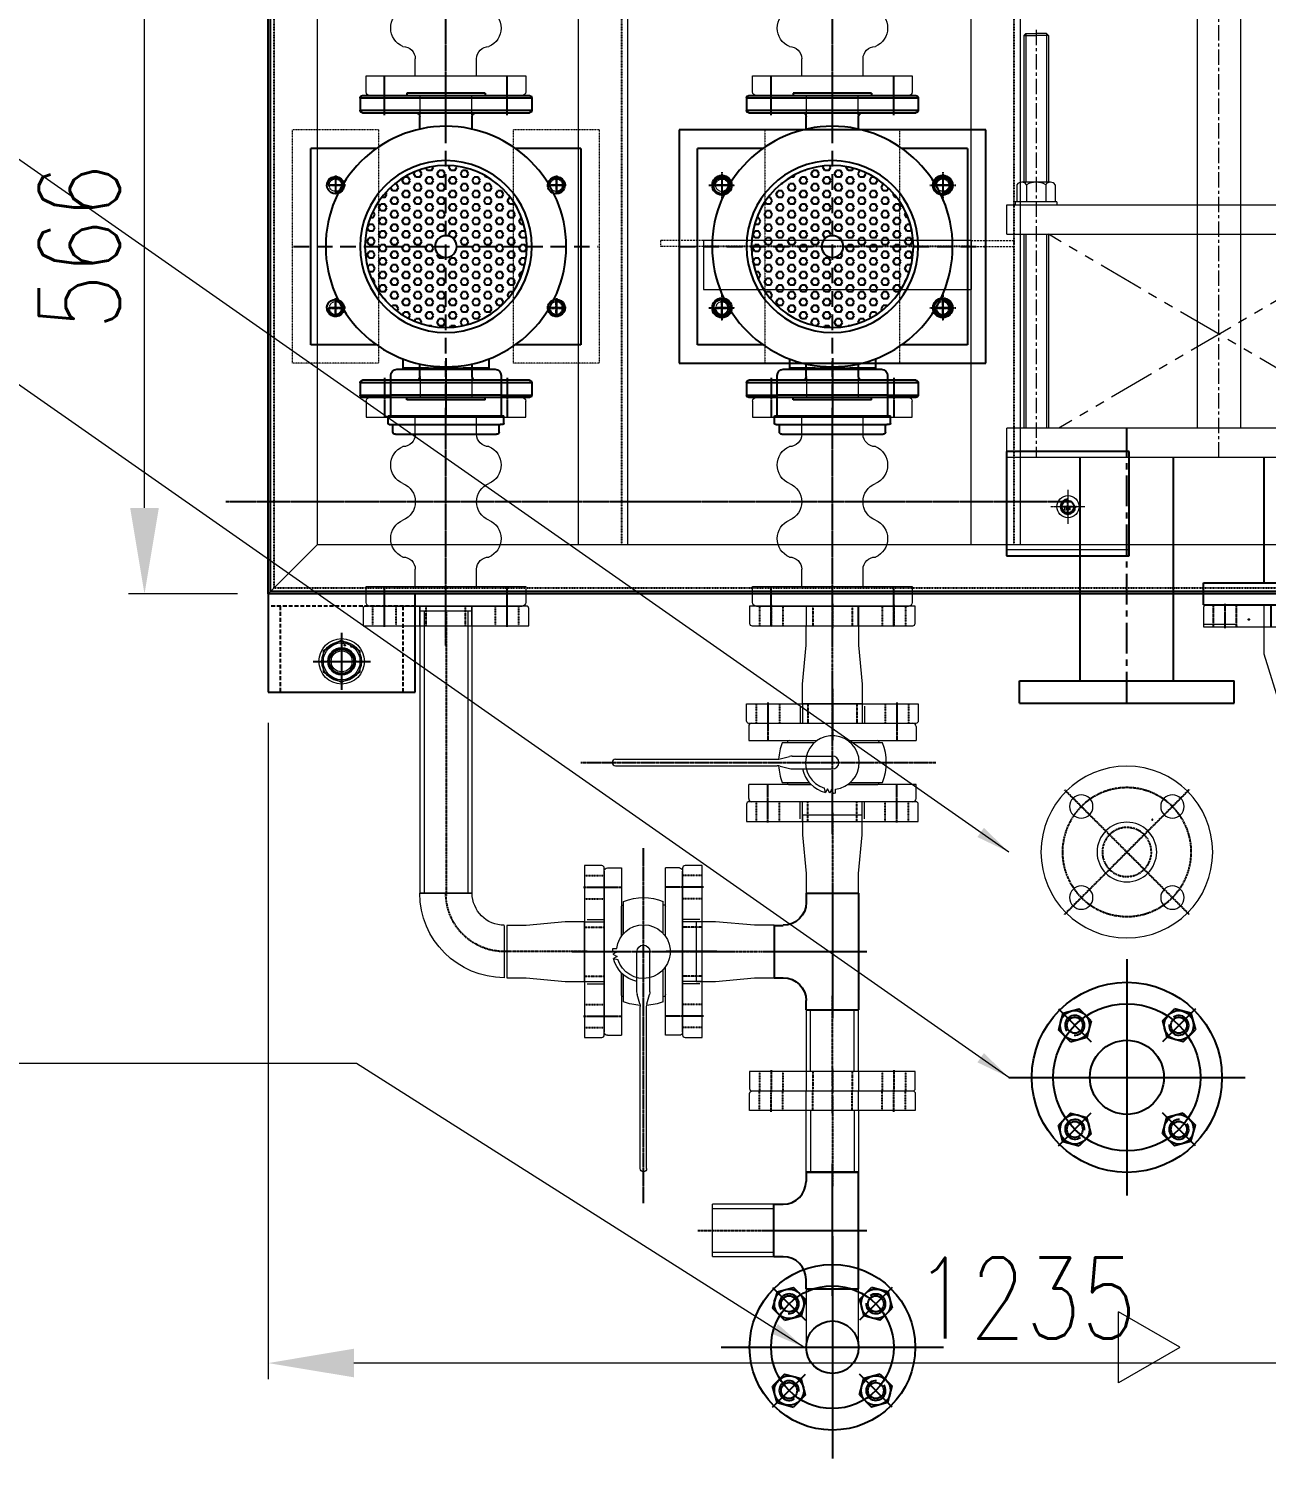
# Model space of a CAD drawing. Header units: millimetres. Extents: x -32759 to 129432, y 390 to 54305.
# Drawn here: x 13997 to 15006, y 26040 to 27205 of the extents above; entities that cross this region are included whole.
import ezdxf

# ---------------------------------------------------------------- set-up
doc = ezdxf.new("R2010")
doc.units = ezdxf.units.MM
for name, pattern in [('CENTER', [2, 1.25, -0.25, 0.25, -0.25]), ('DASHED', [19.05, 12.7, -6.35]), ('HIDDEN', [0.375, 0.25, -0.125]), ('HIDDEN2', [4.7625, 3.175, -1.5875]), ('PHANTOM', [2.5, 1.25, -0.25, 0.25, -0.25, 0.25, -0.25])]:
    doc.linetypes.add(name, pattern=pattern)
for name, color, linetype in [('01a', 8, 'Continuous'), ('01d', 211, 'Continuous'), ('01j', 243, 'Continuous'), ('1', 20, 'Continuous'), ('2', 2, 'DASHED'), ('3', 5, 'Continuous'), ('4', 102, 'Continuous'), ('65A_65A_10K-FF', 7, 'Continuous'), ('BOM-UDEF', 3, 'Continuous'), ('CENTER', 1, 'CENTER'), ('CL', 1, 'CENTER'), ('FL', 3, 'Continuous'), ('HL', 2, 'HIDDEN'), ('IL', 5, 'PHANTOM'), ('OUTLINE', 7, 'Continuous'), ('PL', 5, 'PHANTOM'), ('RD', 5, 'Continuous'), ('외형선', 3, 'Continuous')]:
    doc.layers.add(name, color=color, linetype=linetype)
doc.layers.add('02 숨은선', color=2, linetype='HIDDEN', lineweight=15)
doc.layers.add('_BODY', color=7, linetype='Continuous', lineweight=13)
doc.styles.add('ROAMNS', font='romans.shx', dxfattribs={"width": 0.8, "bigfont": 'whgtxt.shx'})
doc.styles.get("Standard").update_dxf_attribs({"font": 'arial.ttf'})
doc.styles.add('한글', font='romans.shx', dxfattribs={"height": 4, "bigfont": 'whgtxt.shx'})
doc.dimstyles.new('20 작은 한덕_도면칫수', dxfattribs={"dimscale": 20, "dimtxt": 3.3, "dimasz": 3.5, "dimexe": 0.65, "dimexo": 1.25, "dimgap": 1, "dimtad": 1, "dimdec": 0, "dimdsep": 46, "dimtxsty": 'ROAMNS', "dimcen": 0, "dimclrd": 7, "dimclre": 7, "dimclrt": 2, "dimadec": 0, "dimazin": 2, "dimtp": 0.1, "dimtm": 0.1, "dimtfac": 0.71, "dimtdec": 0, "dimtmove": 0, "dimatfit": 3, "dimfxl": 1, "dimlwd": -1, "dimlwe": -1, "dimarcsym": 1})
doc.dimstyles.new('7 작은 한덕_도면칫수', dxfattribs={"dimscale": 9, "dimtxt": 3.7, "dimasz": 3.1, "dimexe": 0.65, "dimexo": 1.25, "dimgap": 1, "dimtad": 1, "dimdec": 1, "dimdsep": 46, "dimtxsty": 'ROAMNS', "dimcen": 0, "dimclrd": 7, "dimclre": 7, "dimclrt": 2, "dimadec": 0, "dimazin": 2, "dimtp": 0.1, "dimtm": 0.1, "dimtfac": 0.71, "dimtdec": 1, "dimtmove": 0, "dimatfit": 3, "dimfxl": 1, "dimlwd": -1, "dimlwe": -1, "dimarcsym": 1})
doc.dimstyles.new('AM_ISO$0', dxfattribs={"dimtxt": 3.5, "dimasz": 3.5, "dimexe": 1, "dimexo": 1, "dimgap": 1.5, "dimtad": 1, "dimdsep": 46, "dimtxsty": 'Standard', "dimcen": 0, "dimclrd": 256, "dimclre": 256, "dimclrt": 2, "dimadec": 0, "dimazin": 2, "dimtp": 0.1, "dimtm": 0.1, "dimtfac": 0.71, "dimtdec": 3, "dimtmove": 0, "dimatfit": 3, "dimfxl": 1, "dimlwd": -1, "dimlwe": -1, "dimarcsym": 1})

# ---------------------------------------------------------------- blocks, each defined once
blk = doc.blocks.new('FRP-32')
for p, q in [((0, -62), (0, 62)), ((16, 65), (3, 65)), ((16, -65), (16, 65)), ((154, 65), (167, 65)), ((154, -65), (154, 65)), ((170, -62), (170, 62)), ((16, 25), (30, 25)), ((140, 25), (154, 25)), ((-16, 21), (0, 21)), ((186, 21), (170, 21)), ((-16, -21), (0, -21)), ((186, -21), (170, -21)), ((16, -25), (30, -25)), ((140, -25), (154, -25)), ((3, -65), (16, -65)), ((167, -65), (154, -65))]:
    blk.add_line(p, q)
for centre, radius, start, end in [((3, 62), 3, 90, 180), ((167, 62), 3, 0, 90), ((30, 35), 10, 270, 0), ((55, 28.75), 16.25, 22.61986, 157.38014), ((85, 41.25), 16.25, 202.61986, 337.38014), ((115, 28.75), 16.25, 22.61986, 157.38014), ((140, 35), 10, 180, 270), ((30, -35), 10, 0, 90), ((85, -41.25), 16.25, 22.61986, 157.38014), ((140, -35), 10, 90, 180), ((55, -28.75), 16.25, 202.61986, 337.38014), ((115, -28.75), 16.25, 202.61986, 337.38014), ((3, -62), 3, 180, 270), ((167, -62), 3, 270, 0)]:
    blk.add_arc(centre, radius, start, end)
at = {"layer": 'CENTER'}
for p, q in [((85, 195.21), (85, -179.4)), ((-16, 50), (16, 50)), ((186, 50), (154, 50)), ((-32, 0), (16, 0)), ((16, 0), (154, 0)), ((202, 0), (154, 0)), ((-16, -50), (16, -50)), ((186, -50), (154, -50))]:
    blk.add_line(p, q, dxfattribs=at)
blk = doc.blocks.new('A$C63697C70')
at = {"ltscale": 0.5}
for p, q in [((2, 135), (2, 0)), ((16, 135), (2, 135)), ((18, 2), (18, 133)), ((2, 88.9), (18, 88.9)), ((2, 46.2), (18, 46.2)), ((2, 0), (16, 0))]:
    blk.add_line(p, q, dxfattribs=at)
for centre, start, end in [((16, 133), 0, 90), ((16, 2), 270, 0)]:
    blk.add_arc(centre, 2, start, end, dxfattribs=at)
at = {"layer": 'CL', "ltscale": 0.5}
for p, q in [((1, 117.5), (19, 117.5)), ((0, 67.5), (20, 67.5)), ((1, 17.5), (19, 17.5))]:
    blk.add_line(p, q, dxfattribs=at)
at = {"layer": 'HL', "ltscale": 0.5}
for p, q in [((2, 127), (18, 127)), ((2, 108), (18, 108)), ((2, 27), (18, 27)), ((2, 8), (18, 8))]:
    blk.add_line(p, q, dxfattribs=at)
at = {"layer": 'PL', "ltscale": 0.5}
for p, q in [((2, 83.5), (18, 83.5)), ((2, 51.5), (18, 51.5))]:
    blk.add_line(p, q, dxfattribs=at)
blk = doc.blocks.new('A$C01775BC6')
at = {"ltscale": 0.5}
for p, q in [((2, 48.6), (17.9, 48.6)), ((2, 0), (2, 48.6)), ((17.9, 48.6), (49.6, 45.6)), ((49.6, 45.6), (65.5, 45.6)), ((65.5, 45.6), (65.5, 2.9)), ((49.6, 2.9), (17.9, 0)), ((65.5, 2.9), (49.6, 2.9)), ((17.9, 0), (2, 0))]:
    blk.add_line(p, q, dxfattribs=at)
at = {"layer": 'CL', "ltscale": 0.5}
blk.add_line((0, 24.3), (67.5, 24.3), dxfattribs=at)
blk = doc.blocks.new('A$C351C1466')
at = {"ltscale": 0.5}
for p, q in [((2, 140), (2, 0)), ((16, 140), (2, 140)), ((18, 2), (18, 138)), ((2, 94.3), (18, 94.3)), ((2, 45.7), (18, 45.7)), ((2, 0), (16, 0))]:
    blk.add_line(p, q, dxfattribs=at)
for centre, start, end in [((16, 138), 0, 90), ((16, 2), 270, 0)]:
    blk.add_arc(centre, 2, start, end, dxfattribs=at)
at = {"layer": 'CL', "ltscale": 0.5}
for p, q in [((1, 122.5), (19, 122.5)), ((0, 70), (20, 70)), ((1, 17.5), (19, 17.5))]:
    blk.add_line(p, q, dxfattribs=at)
at = {"layer": 'HL', "ltscale": 0.5}
for p, q in [((2, 132), (18, 132)), ((2, 113), (18, 113)), ((2, 27), (18, 27)), ((2, 8), (18, 8))]:
    blk.add_line(p, q, dxfattribs=at)
at = {"layer": 'PL', "ltscale": 0.5}
for p, q in [((2, 90), (18, 90)), ((2, 50), (18, 50))]:
    blk.add_line(p, q, dxfattribs=at)
blk = doc.blocks.new('SDFGSDFGSDFG')
at = {"ltscale": 0.5, "xscale": -1, "rotation": 180}
blk.add_blockref('A$C63697C70', (335519, 36898.1), dxfattribs=at)
at = {"ltscale": 0.5}
blk.add_blockref('A$C351C1466', (335598.5, 36760.6), dxfattribs=at)
at = {"ltscale": 0.5, "xscale": -1}
blk.add_blockref('A$C01775BC6', (335602.5, 36806.3), dxfattribs=at)
blk = doc.blocks.new('747 3HP TOP')
at = {"layer": '1'}
h = blk.add_hatch(dxfattribs=at)
h.set_pattern_fill('HEX', color=256, style=0)
h.paths.add_polyline_path([(5285.2, 19853.7, 0.414214), (5219.2, 19787.7), (5276.3, 19787.7, -0.414214), (5285.2, 19796.6)])
h.paths.add_polyline_path([(5285.2, 19853.7), (5285.2, 19796.6, -0.414214), (5294, 19787.7), (5351.2, 19787.7, 0.414214)])
h.paths.add_polyline_path([(5351.2, 19787.7), (5294, 19787.7, -0.414214), (5285.2, 19778.8), (5285.2, 19721.7, 0.414214)])
h.paths.add_polyline_path([(5285.2, 19778.8, -0.414214), (5276.3, 19787.7), (5219.2, 19787.7, 0.414214), (5285.2, 19721.7)])
for p, q in [((5250.2, 19696.2), (5250.2, 19688.7)), ((5320.2, 19696.2), (5320.2, 19688.7)), ((5240.2, 19682.7), (5240.2, 19649.7)), ((5255.7, 19687.7), (5245.2, 19687.7)), ((5250.2, 19688.7), (5271.1, 19688.7)), ((5255.2, 19688.7), (5271.1, 19688.7)), ((5255.2, 19688.7), (5271.1, 19688.7)), ((5314.7, 19688.7), (5255.7, 19688.7)), ((5255.7, 19687.7), (5255.7, 19688.7)), ((5314.7, 19687.7), (5255.7, 19687.7)), ((5299.3, 19688.7), (5315.2, 19688.7)), ((5299.3, 19688.7), (5320.2, 19688.7)), ((5299.3, 19688.7), (5315.2, 19688.7)), ((5314.7, 19687.7), (5314.7, 19688.7)), ((5325.2, 19687.7), (5314.7, 19687.7)), ((5330.2, 19649.7), (5330.2, 19682.7)), ((5332.4, 19649.7), (5237.9, 19649.7)), ((5237.9, 19643.7), (5237.9, 19649.7)), ((5332.4, 19643.7), (5332.4, 19649.7)), ((5238.9, 19642.7), (5240.9, 19642.7)), ((5329.4, 19642.7), (5240.9, 19642.7)), ((5241.9, 19636.7), (5241.9, 19641.7)), ((5326.4, 19634.7), (5243.9, 19634.7)), ((5328.4, 19636.7), (5328.4, 19641.7)), ((5331.4, 19642.7), (5329.4, 19642.7))]:
    blk.add_line(p, q, dxfattribs=at)
for radius in [98, 70, 66, 8.86]:
    blk.add_circle((5285.2, 19787.7), radius, dxfattribs=at)
for centre, radius, start, end in [((5245.2, 19682.7), 5, 90, 180), ((5325.2, 19682.7), 5, 0, 90), ((5238.9, 19643.7), 1, 180, 270), ((5331.4, 19643.7), 1, 270, 0), ((5240.9, 19641.7), 1, 0, 90), ((5243.9, 19636.7), 2, 180, 270), ((5326.4, 19636.7), 2, 270, 0), ((5329.4, 19641.7), 1, 90, 180)]:
    blk.add_arc(centre, radius, start, end, dxfattribs=at)
blk = doc.blocks.new('6utryty')
at = {"layer": '1'}
for p, q in [((325155.9, 20883.6), (325155.9, 20873.6)), ((325155.9, 20883.6), (325295.9, 20883.6)), ((325293.9, 20885.6), (325157.9, 20885.6)), ((325193.9, 20887.6), (325257.9, 20887.6)), ((325193.9, 20887.6), (325193.9, 20885.6)), ((325257.9, 20887.6), (325257.9, 20885.6)), ((325295.9, 20883.6), (325295.9, 20873.6)), ((325295.9, 20873.6), (325155.9, 20873.6)), ((325293.9, 20871.6), (325157.9, 20871.6)), ((325204.5, 20858.2), (325204.5, 20868.6)), ((325247.2, 20858.2), (325247.2, 20868.6)), ((325115.9, 20842.6), (325169.3, 20842.6)), ((325115.9, 20842.6), (325115.9, 20682.6)), ((325282.5, 20842.6), (325335.9, 20842.6)), ((325335.9, 20682.6), (325335.9, 20842.6)), ((325115.9, 20682.6), (325169.3, 20682.6)), ((325282.5, 20682.6), (325335.9, 20682.6)), ((325155.9, 20651.6), (325155.9, 20641.6)), ((325155.9, 20651.6), (325181.1, 20651.6)), ((325157.9, 20653.6), (325181.1, 20653.6)), ((325271.1, 20653.6), (325293.9, 20653.6)), ((325271.1, 20651.6), (325295.9, 20651.6)), ((325295.9, 20651.6), (325295.9, 20641.6)), ((325181.1, 20641.6), (325155.9, 20641.6)), ((325157.9, 20639.6), (325181.1, 20639.6)), ((325295.9, 20641.6), (325271.1, 20641.6)), ((325271.1, 20639.6), (325293.9, 20639.6))]:
    blk.add_line(p, q, dxfattribs=at)
for centre, radius, start, end in [((325157.9, 20883.6), 2, 90, 180), ((325293.9, 20883.6), 2, 0, 90), ((325157.9, 20873.6), 2, 180, 270), ((325201.5, 20868.6), 3, 0, 90), ((325250.2, 20868.6), 3, 90, 180), ((325293.9, 20873.6), 2, 270, 0), ((325135.9, 20812.6), 7, 14.4769, 287.4139), ((325315.9, 20812.6), 7, 252.5861, 165.5231), ((325135.9, 20712.6), 7, 72.5861, 345.5231), ((325315.9, 20712.6), 7, 194.4769, 107.4139), ((325157.9, 20651.6), 2, 90, 180), ((325293.9, 20651.6), 2, 0, 90), ((325157.9, 20641.6), 2, 180, 270), ((325293.9, 20641.6), 2, 270, 0)]:
    blk.add_arc(centre, radius, start, end, dxfattribs=at)
at = {"layer": '2'}
for p, q in [((325225.9, 20599.3), (325225.9, 20890.7)), ((325135.9, 20820.6), (325135.9, 20804.5)), ((325315.9, 20820.6), (325315.9, 20804.5)), ((325127.8, 20812.6), (325143.9, 20812.6)), ((325307.8, 20812.6), (325323.9, 20812.6)), ((325350.1, 20762.6), (325101.7, 20762.6)), ((325135.9, 20720.6), (325135.9, 20704.5)), ((325315.9, 20720.6), (325315.9, 20704.5)), ((325127.8, 20712.6), (325143.9, 20712.6)), ((325307.8, 20712.6), (325323.9, 20712.6))]:
    blk.add_line(p, q, dxfattribs=at)
at = {"layer": '3'}
for p, q in [((325204.5, 20656.6), (325204.5, 20667)), ((325247.2, 20656.6), (325247.2, 20667)), ((325181.1, 20653.6), (325271.1, 20653.6)), ((325181.1, 20651.6), (325271.1, 20651.6)), ((325181.1, 20641.6), (325271.1, 20641.6)), ((325181.1, 20639.6), (325271.1, 20639.6)), ((325193.9, 20637.6), (325193.9, 20639.6)), ((325193.9, 20637.6), (325257.9, 20637.6)), ((325257.9, 20637.6), (325257.9, 20639.6))]:
    blk.add_line(p, q, dxfattribs=at)
for centre, radius, start, end in [((325135.9, 20812.6), 7, 287.4139, 14.4769), ((325315.9, 20812.6), 7, 165.5231, 252.5861), ((325135.9, 20712.6), 7, 345.5231, 72.5861), ((325315.9, 20712.6), 7, 107.4139, 194.4769), ((325201.5, 20656.6), 3, 270, 0), ((325250.2, 20656.6), 3, 180, 270)]:
    blk.add_arc(centre, radius, start, end, dxfattribs=at)
at = {"layer": '1'}
blk.add_blockref('747 3HP TOP', (319940.7, 974.9), dxfattribs=at)
blk = doc.blocks.new('A$C445176EE')
at = {"color": 2, "linetype": 'HIDDEN2', "ltscale": 0.5}
for p, q in [((35, 40), (0, 40)), ((0, 40), (0, 35)), ((35, 35), (0, 35)), ((253, 40), (288, 40)), ((253, 35), (288, 35)), ((288, 40), (288, 35))]:
    blk.add_line(p, q, dxfattribs=at)
at = {"ltscale": 0.5}
for p, q in [((253, 40), (35, 40)), ((35, 40), (35, 0)), ((253, 40), (253, 0)), ((35, 0), (253, 0))]:
    blk.add_line(p, q, dxfattribs=at)
at = {"layer": 'HL', "ltscale": 0.5}
blk.add_line((253, 35), (35, 35), dxfattribs=at)
blk = doc.blocks.new('sdfgsdfgsfgd')
at = {"ltscale": 0.5}
blk.add_circle((488041.9, 298396.3), 5.05, dxfattribs=at)
at = {"layer": 'CL', "ltscale": 0.5}
for p, q in [((488034.9, 298396.3), (488048.9, 298396.3)), ((488041.9, 298403.3), (488041.9, 298389.3))]:
    blk.add_line(p, q, dxfattribs=at)
at = {"layer": 'FL', "color": 1, "ltscale": 0.5}
blk.add_arc((488041.9, 298396.3), 6, 270, 180, dxfattribs=at)
at = {"color": 2, "ltscale": 0.5, "insert": (488039.8, 298399.2), "char_height": 2, "width": 1.543, "attachment_point": 1, "style": '한글'}
blk.add_mtext('M12', dxfattribs=at)
blk = doc.blocks.new('sdgsdfgfsdgfdsgsd')
at = {"ltscale": 0.5}
for p, q in [((488000.2, 298377.5), (488000.2, 298292.5)), ((488100.2, 298377.5), (488000.2, 298377.5)), ((488100.2, 298292.5), (488100.2, 298377.5)), ((488000.2, 298292.5), (488100.2, 298292.5))]:
    blk.add_line(p, q, dxfattribs=at)
blk.add_blockref('sdfgsdfgsfgd', (8.3, -58.8))
blk = doc.blocks.new('hgfgh')
at = {"ltscale": 0.5}
for p, q in [((496361.3, 294378.3), (496361.3, 294188.3)), ((496611.3, 294378.3), (496361.3, 294378.3)), ((496611.3, 294188.3), (496611.3, 294378.3)), ((496361.3, 294188.3), (496611.3, 294188.3))]:
    blk.add_line(p, q, dxfattribs=at)
for centre in [(496396.3, 294333.3), (496576.3, 294333.3), (496396.3, 294233.3), (496576.3, 294233.3)]:
    blk.add_circle(centre, 8, dxfattribs=at)
at = {"layer": 'CL', "ltscale": 0.5}
for p, q in [((496396.3, 294343.9), (496396.3, 294322.7)), ((496576.3, 294343.9), (496576.3, 294322.7)), ((496385.7, 294333.3), (496406.9, 294333.3)), ((496565.7, 294333.3), (496586.9, 294333.3)), ((496396.3, 294243.9), (496396.3, 294222.7)), ((496576.3, 294243.9), (496576.3, 294222.7)), ((496385.7, 294233.3), (496406.9, 294233.3)), ((496565.7, 294233.3), (496586.9, 294233.3))]:
    blk.add_line(p, q, dxfattribs=at)
blk = doc.blocks.new('BL-50P')
for p, q in [((33.5, 202), (33.5, 51.3)), ((39.5, 202), (39.5, 51.3)), ((0, -75), (0, 75)), ((3, 78), (16, 78)), ((16, 19.8), (16, 78)), ((70, 78), (57, 78)), ((57, 78), (57, 14.3)), ((73, 75), (73, -75)), ((16, 40.1), (16, 19.8)), ((18, 46.7), (18, 21.7)), ((33.2, 48.7), (30.8, 40.1)), ((39.8, 48.7), (42.2, 40.1)), ((55, 46.7), (55, 16.8)), ((57, 40.1), (57, 14.3)), ((-16, 30), (0, 30)), ((30.5, 37.5), (30.5, 0)), ((42.5, 37.5), (42.5, 0)), ((89, 30), (73, 30)), ((8, -0.7), (11.5, 0.7)), ((8.1, 2.4), (11.9, 4.6)), ((11.5, 0.7), (8.1, 2.4)), ((8.7, 6.4), (12.6, 7.4)), ((11.9, 4.6), (8.7, 6.4)), ((8.1, -2.9), (11.7, -2.9)), ((16, -78), (16, -14.3)), ((16, -14.3), (16, -41.5)), ((18, -16.8), (18, -46.7)), ((55, -16.8), (55, -46.7)), ((57, -14.3), (57, -78)), ((57, -14.3), (57, -42)), ((-16, -30), (0, -30)), ((89, -30), (73, -30)), ((18, -43.5), (18, -43.5)), ((55, -43.5), (55.5, -43.5)), ((3, -78), (16, -78)), ((70, -78), (57, -78))]:
    blk.add_line(p, q)
for centre, radius, start, end in [((36.5, 202), 3, 0, 180), ((3, 75), 3, 90, 180), ((70, 75), 3, 0, 90), ((18, 40.1), 2, 90, 180), ((36.5, 0), 50.2, 93.5055, 111.6124), ((40.5, 37.5), 10, 164.9149, 180), ((23.5, 51.3), 10, 344.9149, 0), ((49.5, 51.3), 10, 180, 195.0851), ((36.5, 0), 50.2, 68.3876, 86.4945), ((32.5, 37.5), 10, 0, 15.0851), ((55, 40.1), 2, 0, 90), ((36.5, 0), 28.5, 102.1532, 166.9419), ((36.5, 0), 25, 186.6152, 162.7268), ((36.5, 0), 6, 180, 0), ((36.5, 0), 28.5, 181.4361, 185.7998), ((18, -41.5), 2, 180, 270), ((36.5, 0), 50.2, 248.3876, 291.6124), ((55.5, -42), 1.5, 270, 0), ((3, -75), 3, 180, 270), ((70, -75), 3, 270, 0)]:
    blk.add_arc(centre, radius, start, end)
at = {"layer": 'CENTER'}
for p, q in [((36.5, 234.4), (36.5, -96.3)), ((-16, 60), (16, 60)), ((89, 60), (57, 60)), ((-29.9, 0), (119.7, 0)), ((-28, 0), (16, 0)), ((105, 0), (57, 0)), ((-16, -60), (16, -60)), ((89, -60), (57, -60))]:
    blk.add_line(p, q, dxfattribs=at)
blk = doc.blocks.new('SDFGSDFGFSDGSDG')
at = {"color": 7}
for p, q in [((341282.7, 45572.3), (341282.7, 45472.3)), ((341282.7, 45572.3), (341357.7, 45572.3)), ((341357.7, 45226.3), (341357.7, 45572.3)), ((341282.7, 45472.3), (341357.7, 45472.3)), ((341724.7, 45424.3), (341799.7, 45424.3)), ((341799.7, 45374.3), (341799.7, 45424.3)), ((341724.7, 45374.3), (341799.7, 45374.3)), ((341282.7, 45326.3), (341357.7, 45326.3)), ((341282.7, 45326.3), (341282.7, 45226.3)), ((341282.7, 45226.3), (341357.7, 45226.3))]:
    blk.add_line(p, q, dxfattribs=at)
at = {"color": 7, "linetype": 'Continuous'}
for p, q in [((341357.7, 45572.3), (341381.7, 45572.3)), ((341381.7, 45226.3), (341381.7, 45572.3)), ((341539.7, 45572.3), (341563.7, 45572.3)), ((341539.7, 45572.3), (341539.7, 45226.3)), ((341563.7, 45572.3), (341563.7, 45226.3)), ((341539.7, 45417), (341381.7, 45417)), ((341724.7, 45417), (341508.7, 45417)), ((341724.7, 45424.3), (341724.7, 45374.3)), ((341539.7, 45381.7), (341381.7, 45381.7)), ((341724.7, 45381.7), (341508.7, 45381.7)), ((341357.7, 45226.3), (341381.7, 45226.3)), ((341539.7, 45226.3), (341563.7, 45226.3))]:
    blk.add_line(p, q, dxfattribs=at)
for p, q in [((341566.1, 45565.3), (341563.7, 45565.3)), ((341566.1, 45531.3), (341566.1, 45565.3)), ((341539.7, 45558.3), (341381.7, 45558.3)), ((341580.1, 45563.9), (341566.1, 45563.9)), ((341580.1, 45556.1), (341566.1, 45556.1)), ((341582.1, 45536.6), (341582.1, 45560)), ((341701.7, 45558.3), (341582.1, 45558.3)), ((341701.7, 45558.3), (341703.2, 45556.8)), ((341703.2, 45556.8), (341703.2, 45548.3)), ((341703.2, 45539.8), (341703.2, 45548.3)), ((341703.2, 45539.8), (341703.2, 45548.3)), ((341539.7, 45538.3), (341381.7, 45538.3)), ((341566.1, 45531.3), (341563.7, 45531.3)), ((341580.1, 45540.5), (341566.1, 45540.5)), ((341580.1, 45532.8), (341566.1, 45532.8)), ((341701.7, 45538.3), (341582.1, 45538.3)), ((341701.7, 45538.3), (341703.2, 45539.8)), ((341566.1, 45267.3), (341563.7, 45267.3)), ((341566.1, 45267.3), (341566.1, 45233.3)), ((341580.1, 45265.9), (341566.1, 45265.9)), ((341539.7, 45260.3), (341381.7, 45260.3)), ((341580.1, 45258.1), (341566.1, 45258.1)), ((341582.1, 45262), (341582.1, 45238.6)), ((341701.7, 45260.3), (341582.1, 45260.3)), ((341701.7, 45260.3), (341703.2, 45258.8)), ((341703.2, 45258.8), (341703.2, 45250.3)), ((341703.2, 45258.8), (341703.2, 45250.3)), ((341539.7, 45240.3), (341381.7, 45240.3)), ((341580.1, 45242.5), (341566.1, 45242.5)), ((341701.7, 45240.3), (341582.1, 45240.3)), ((341701.7, 45240.3), (341703.2, 45241.8)), ((341703.2, 45241.8), (341703.2, 45250.3)), ((341566.1, 45233.3), (341563.7, 45233.3)), ((341580.1, 45234.8), (341566.1, 45234.8))]:
    blk.add_line(p, q)
at = {"color": 1}
for p, q in [((341539.7, 45556.8), (341381.7, 45556.8)), ((341703.2, 45556.8), (341582.1, 45556.8)), ((341701.7, 45558.3), (341701.7, 45548.3)), ((341701.7, 45538.3), (341701.7, 45548.3)), ((341539.7, 45539.8), (341381.7, 45539.8)), ((341703.2, 45539.8), (341582.1, 45539.8)), ((341539.7, 45258.8), (341381.7, 45258.8)), ((341703.2, 45258.8), (341582.1, 45258.8)), ((341701.7, 45260.3), (341701.7, 45250.3)), ((341539.7, 45241.8), (341381.7, 45241.8)), ((341703.2, 45241.8), (341582.1, 45241.8)), ((341701.7, 45240.3), (341701.7, 45250.3))]:
    blk.add_line(p, q, dxfattribs=at)
at = {"color": 1, "linetype": 'CENTER', "ltscale": 10}
for p, q in [((341706.4, 45548.3), (341357.7, 45548.3)), ((341357.7, 45399.3), (341724.7, 45399.3)), ((341706.4, 45250.3), (341357.7, 45250.3))]:
    blk.add_line(p, q, dxfattribs=at)
at = {"color": 1, "linetype": 'CENTER'}
for p, q in [((341317.7, 45508.5), (341317.7, 45536.2)), ((341303.8, 45522.3), (341331.5, 45522.3)), ((341774.7, 45385.5), (341774.7, 45413.2)), ((341788.5, 45399.3), (341760.8, 45399.3)), ((341317.7, 45262.5), (341317.7, 45290.2)), ((341303.8, 45276.3), (341331.5, 45276.3))]:
    blk.add_line(p, q, dxfattribs=at)
at = {"color": 6, "linetype": 'PHANTOM', "ltscale": 30}
for p, q in [((341381.7, 45269), (341539.7, 45538.3)), ((341539.7, 45260.3), (341381.7, 45529.7))]:
    blk.add_line(p, q, dxfattribs=at)
at = {"color": 4}
for centre in [(341317.7, 45522.3), (341774.7, 45399.3), (341317.7, 45276.3)]:
    blk.add_circle(centre, 9, dxfattribs=at)
for centre, radius, start, end in [((341577.4, 45560), 4.72, 304.3645, 55.6355), ((341566.3, 45548.3), 15.8, 330.4421, 29.5579), ((341577.4, 45536.6), 4.72, 304.3645, 55.6355), ((341577.4, 45262), 4.72, 304.3645, 55.6355), ((341566.3, 45250.3), 15.8, 330.4421, 29.5579), ((341577.4, 45238.6), 4.72, 304.3645, 55.6355)]:
    blk.add_arc(centre, radius, start, end)
at = {"color": 0, "linetype": 'ByBlock'}
for p in [(341282.7, 45572.3), (341357.7, 45572.3), (341724.7, 45424.3), (341799.7, 45374.3), (341799.7, 45374.3)]:
    blk.add_point(p, dxfattribs=at)
at = {"color": 1, "linetype": 'CENTER'}
blk.add_point((341774.7, 45388), dxfattribs=at)
at = {"color": 3, "linetype": 'ByBlock'}
blk.add_point((341799.7, 45374.3), dxfattribs=at)
blk.add_point((341799.7, 45374.3), dxfattribs=at)
blk.add_point((341799.7, 45374.3), dxfattribs=at)
at = {"layer": '65A_65A_10K-FF', "color": 7, "linetype": 'Continuous'}
for p, q in [((341157.7, 45561.8), (341157.7, 45386.8)), ((341157.7, 45561.8), (341175.7, 45561.8)), ((341175.7, 45561.8), (341175.7, 45386.8)), ((341176.1, 45512.5), (341357.7, 45512.5)), ((341176.1, 45436.2), (341357.7, 45436.2)), ((341237.7, 45411.8), (341237.7, 45236.8)), ((341237.7, 45411.8), (341255.7, 45411.8)), ((341255.7, 45411.8), (341255.7, 45236.8)), ((341157.7, 45386.8), (341175.7, 45386.8)), ((341256.1, 45362.5), (341357.7, 45362.5)), ((341256.1, 45286.2), (341357.7, 45286.2)), ((341237.7, 45236.8), (341255.7, 45236.8))]:
    blk.add_line(p, q, dxfattribs=at)
at = {"layer": 'Defpoints', "color": 3, "linetype": 'ByBlock'}
blk.add_point((341207.7, 45522.3), dxfattribs=at)
at = {"layer": 'OUTLINE', "color": 1, "linetype": 'CENTER', "ltscale": 20}
for p, q in [((341158.1, 45474.3), (341381.7, 45474.3)), ((341238.1, 45324.3), (341381.7, 45324.3))]:
    blk.add_line(p, q, dxfattribs=at)
blk = doc.blocks.new('HS_BOM', base_point=(-3113.6, 16316.3))
at = {"layer": 'BOM-UDEF'}
blk.add_circle((-3113.6, 16316.3), 0.25, dxfattribs=at)
blk = doc.blocks.new('새sdfsdfsdf블wdwdwd')
for p, q in [((32671.3, -32677.4), (32671.3, -32852.4)), ((32687.3, -32677.4), (32671.3, -32677.4)), ((32673.3, -32702.9), (32673.3, -32677.4)), ((32689.3, -32850.4), (32689.3, -32679.4)), ((32671.3, -32726.8), (32689.3, -32726.8)), ((32671.3, -32803.1), (32689.3, -32803.1)), ((32673.3, -32852.4), (32673.3, -32826.9)), ((32671.3, -32852.4), (32687.3, -32852.4))]:
    blk.add_line(p, q)
for centre, start, end in [((32687.3, -32679.4), 0, 90), ((32671.3, -32702.9), 270, 0), ((32671.3, -32826.9), 0, 90), ((32687.3, -32850.4), 270, 0)]:
    blk.add_arc(centre, 2, start, end)
at = {"layer": 'CL'}
for p, q in [((32670.3, -32694.9), (32690.3, -32694.9)), ((32669.3, -32764.9), (32691.3, -32764.9)), ((32670.3, -32834.9), (32690.3, -32834.9))]:
    blk.add_line(p, q, dxfattribs=at)
at = {"layer": 'HL'}
for p, q in [((32671.3, -32685.4), (32689.3, -32685.4)), ((32671.3, -32704.4), (32689.3, -32704.4)), ((32671.3, -32825.4), (32689.3, -32825.4)), ((32671.3, -32844.4), (32689.3, -32844.4))]:
    blk.add_line(p, q, dxfattribs=at)
at = {"layer": 'IL'}
for p, q in [((32671.3, -32732.4), (32689.3, -32732.4)), ((32671.3, -32797.4), (32689.3, -32797.4))]:
    blk.add_line(p, q, dxfattribs=at)
at = {"layer": 'BOM-UDEF'}
blk.add_blockref('HS_BOM', (32677.4, -32714.3), dxfattribs=at)
blk = doc.blocks.new('A$C6486443F')
for p, q in [((22.2, 111.8), (66.7, 125.7)), ((66.7, 125.7), (88.9, 125.7)), ((0, 111.8), (22.2, 111.8)), ((0, 111.8), (0, 63.2)), ((0, 111.8), (0, 63.2)), ((22.2, 63.2), (0, 63.2)), ((66.7, 49.4), (22.2, 63.2)), ((88.9, 49.4), (66.7, 49.4))]:
    blk.add_line(p, q)
blk.add_blockref('새sdfsdfsdf블wdwdwd', (-32582.4, 32852.4))
blk = doc.blocks.new('A$C57364975')
at = {"layer": '1'}
for p, q in [((53.4, 84.1), (53.4, 0)), ((0, 28), (107.9, 28))]:
    blk.add_line(p, q, dxfattribs=at)
at = {"layer": '3'}
for p, q in [((32.1, 75.6), (74.8, 75.6)), ((32.1, 75.6), (32.1, 68)), ((74.8, 75.6), (74.8, 68)), ((5.8, 49.3), (13.4, 49.3)), ((5.8, 49.3), (5.8, 6.6)), ((101, 49.3), (93.4, 49.3)), ((101, 49.3), (101, 6.6)), ((5.8, 6.6), (101, 6.6))]:
    blk.add_line(p, q, dxfattribs=at)
for centre, start, end in [((13.4, 68), 270, 0), ((93.4, 68), 180, 270)]:
    blk.add_arc(centre, 18.6, start, end, dxfattribs=at)
blk = doc.blocks.new('A$C14AC7C18')
at = {"ltscale": 0.5}
for p, q in [((12, 0), (12, 42.7)), ((12, 42.7), (62, 42.7)), ((62, 39.2), (12, 39.2)), ((62, 0), (62, 42.7)), ((62, 3.5), (12, 3.5)), ((62, 0), (12, 0))]:
    blk.add_line(p, q, dxfattribs=at)
at = {"layer": 'CL', "ltscale": 0.5}
blk.add_line((74, 21.3), (0, 21.3), dxfattribs=at)
blk = doc.blocks.new('A$C0A1C3371')
at = {"ltscale": 0.5, "extrusion": (0, 0, -1), "zscale": -1}
for name, p, rotation in [('A$C351C1466', (-54.1, 174.1), 90.00000000000001), ('A$C63697C70', (-219.7, 137.5), 180)]:
    blk.add_blockref(name, p, dxfattribs=dict(at, rotation=rotation))
at = {"ltscale": 0.5, "rotation": 270}
blk.add_blockref('A$C01775BC6', (99.8, 183.1), dxfattribs=at)
at = {"ltscale": 0.5, "extrusion": (0, 0, -1), "zscale": -1}
blk.add_blockref('A$C351C1466', (-20, 0), dxfattribs=at)
for name, p in [('A$C57364975', (70.7, 42)), ('A$C14AC7C18', (159.7, 48.7))]:
    blk.add_blockref(name, p)
at = {"ltscale": 0.5}
blk.add_blockref('A$C01775BC6', (11, 45.7), dxfattribs=at)
blk = doc.blocks.new('ytreyrty')
at = {"ltscale": 0.5}
for p, q in [((333062.6, 37987.1), (333105.3, 37987.1)), ((333036.4, 37960.8), (333036.4, 37918.1))]:
    blk.add_line(p, q, dxfattribs=at)
for radius in [68.9, 26.2]:
    blk.add_arc((333036.4, 37987.1), radius, 270, 0, dxfattribs=at)
at = {"layer": 'CL', "ltscale": 0.5}
blk.add_arc((333036.4, 37987.1), 47.6, 270, 0, dxfattribs=at)
blk = doc.blocks.new('A$C14867295')
at = {"ltscale": 0.5}
for p, q in [((0, 0), (0, 230)), ((0, 230), (42.7, 230)), ((3.5, 0), (3.5, 230)), ((39.2, 0), (39.2, 230)), ((42.7, 230), (42.7, 0)), ((0, 0), (42.7, 0))]:
    blk.add_line(p, q, dxfattribs=at)
at = {"layer": 'CL', "ltscale": 0.5}
blk.add_line((21.4, 0), (21.4, 232), dxfattribs=at)
blk = doc.blocks.new('asfsafsdfffas')
for p, q in [((495497.8, 292525.5), (495482.8, 292516.9)), ((495512.8, 292516.9), (495497.8, 292525.5)), ((495482.8, 292516.9), (495482.8, 292499.6)), ((495512.8, 292499.6), (495512.8, 292516.9)), ((495482.8, 292499.6), (495497.8, 292490.9)), ((495497.8, 292490.9), (495512.8, 292499.6))]:
    blk.add_line(p, q)
at = {"ltscale": 0.5}
blk.add_line((495437.8, 292453.2), (495557.8, 292453.2), dxfattribs=at)
for radius in [18.5, 16.2, 15, 11, 10.1, 8.56]:
    blk.add_circle((495497.8, 292508.2), radius)
at = {"layer": '1', "ltscale": 10}
for p, q in [((495497.8, 292484.9), (495497.8, 292531.5)), ((495521.1, 292508.2), (495474.4, 292508.2))]:
    blk.add_line(p, q, dxfattribs=at)
at = {"layer": 'CL'}
for p, q in [((495497.8, 292487.7), (495497.8, 292528.7)), ((495497.8, 292488.9), (495497.8, 292527.5)), ((495497.8, 292490), (495497.8, 292526.4)), ((495518.3, 292508.2), (495477.3, 292508.2)), ((495517.1, 292508.2), (495478.5, 292508.2)), ((495516, 292508.2), (495479.6, 292508.2))]:
    blk.add_line(p, q, dxfattribs=at)
at = {"layer": 'RD'}
blk.add_circle((495497.8, 292508.2), 10, dxfattribs=at)
at = {"layer": '외형선'}
for p, q in [((495557.8, 292533.2), (495437.8, 292533.2)), ((495437.8, 292533.2), (495437.8, 292453.2)), ((495557.8, 292453.2), (495557.8, 292533.2))]:
    blk.add_line(p, q, dxfattribs=at)
at = {"layer": '외형선', "color": 2, "linetype": 'HIDDEN2'}
for p, q in [((495447.8, 292533.2), (495447.8, 292463.2)), ((495547.8, 292463.2), (495547.8, 292533.2)), ((495437.8, 292463.2), (495557.8, 292463.2))]:
    blk.add_line(p, q, dxfattribs=at)
at = {"layer": '외형선'}
blk.add_circle((495497.8, 292508.2), 11, dxfattribs=at)
at = {"layer": 'BOM-UDEF', "rotation": 180}
for p in [(495489.8, 292496.2), (495495.2, 292495.1), (495496.2, 292493.5)]:
    blk.add_blockref('HS_BOM', p, dxfattribs=at)
blk = doc.blocks.new('xcvxcvb')
at = {"ltscale": 0.5}
for p, q in [((499967.3, 297427.4), (499967.3, 296861.4)), ((500007.3, 297387.4), (499967.3, 297427.4)), ((500007.3, 296901.4), (500007.3, 297387.4)), ((500007.3, 296901.4), (499967.3, 296861.4))]:
    blk.add_line(p, q, dxfattribs=at)
at = {"layer": 'HL', "ltscale": 0.5}
blk.add_line((499972.3, 297422.4), (499972.3, 296866.4), dxfattribs=at)
blk = doc.blocks.new('asfasfsadfas')
at = {"ltscale": 0.5}
for p, q in [((503999.7, 299042.8), (503513.7, 299042.8)), ((503513.7, 299002.8), (503513.7, 299042.8)), ((503999.7, 299002.8), (503999.7, 299042.8)), ((503513.7, 299002.8), (503999.7, 299002.8))]:
    blk.add_line(p, q, dxfattribs=at)
at = {"layer": 'HL', "ltscale": 0.5}
blk.add_line((503513.7, 299007.8), (503999.7, 299007.8), dxfattribs=at)
blk = doc.blocks.new('sdfgsdgfsgfsd')
at = {"ltscale": 0.5}
for p, q in [((56535.4, -11829.8), (57770.4, -11829.8)), ((56575.4, -11869.8), (56535.4, -11829.8)), ((57730.4, -11869.8), (57770.4, -11829.8)), ((57730.4, -11869.8), (56575.4, -11869.8))]:
    blk.add_line(p, q, dxfattribs=at)
at = {"layer": 'HL', "ltscale": 0.5}
blk.add_line((56540.4, -11834.8), (57765.4, -11834.8), dxfattribs=at)
blk = doc.blocks.new('xcvbxcbvxcvbxc')
at = {"extrusion": (0, 0, -1), "zscale": -1}
for name, p, rotation in [('xcvxcvb', (443431.9, 283531.6), 180), ('asfasfsadfas', (-355831.2, 490143.9), 270), ('asfasfsadfas', (-356151.2, 490143.9), 270)]:
    blk.add_blockref(name, p, dxfattribs=dict(at, rotation=rotation))
at = {"xscale": -1, "rotation": 180}
blk.add_blockref('sdfgsdgfsgfsd', (0, -25725.6), dxfattribs=at)
at = {"rotation": 180}
blk.add_blockref('asfsafsdfffas', (552093.2, 278557.4), dxfattribs=at)
blk = doc.blocks.new('vbn')
at = {"ltscale": 0.5}
blk.add_circle((491764.7, 300516.7), 5.05, dxfattribs=at)
at = {"layer": 'CL', "ltscale": 0.5}
for p, q in [((491757.7, 300516.7), (491771.7, 300516.7)), ((491764.7, 300523.7), (491764.7, 300509.7))]:
    blk.add_line(p, q, dxfattribs=at)
at = {"layer": 'FL', "color": 1, "ltscale": 0.5}
blk.add_arc((491764.7, 300516.7), 6, 270, 180, dxfattribs=at)
blk = doc.blocks.new('xcvbxcv')
at = {"ltscale": 0.5}
for p, q in [((495958.8, 294579.4), (495888.8, 294579.4)), ((495888.8, 294389.4), (495888.8, 294579.4)), ((495958.8, 294579.4), (495958.8, 294389.4)), ((495958.8, 294389.4), (495888.8, 294389.4))]:
    blk.add_line(p, q, dxfattribs=at)
blk.add_blockref('vbn', (4159, -5982.3))
at = {"extrusion": (0, 0, -1), "zscale": -1, "rotation": 180}
blk.add_blockref('vbn', (-4159, 594951), dxfattribs=at)
blk = doc.blocks.new('sdfgsfgdsds')
at = {"ltscale": 0.5}
for p, q in [((55035.4, -13895.8, 0), (55035.4, -13329.8, 0)), ((55037.4, -13893.8, 0), (55037.4, -13331.8, 0)), ((56270.4, -13895.8, 0), (55035.4, -13895.8, 0)), ((56268.4, -13893.8, 0), (55037.4, -13893.8, 0))]:
    blk.add_line(p, q, dxfattribs=at)
at = {"layer": '01d', "rotation": 180}
blk.add_blockref('sdgsdfgfsdgfdsgsd', (543737.5, 284512.7, 0), dxfattribs=at)
at = {"layer": '02 숨은선'}
for p in [(-440833.4, -308097.2, 0), (-440653.4, -308097.2, 0), (-440518.4, -308097.2, 0), (-440338.4, -308097.2, 0)]:
    blk.add_blockref('xcvbxcv', p, dxfattribs=at)
blk = doc.blocks.new('zxcvxcvzxc')
at = {"ltscale": 0.5}
for p, q in [((333036.4, 38013.3), (333036.4, 38056)), ((333036.4, 38056), (333084, 38056)), ((333084, 38013.3), (333036.4, 38013.3))]:
    blk.add_line(p, q, dxfattribs=at)
for start, end in [(90, 270), (270, 90)]:
    blk.add_arc((333084, 38034.7), 21.3, start, end, dxfattribs=at)
at = {"layer": 'CL', "ltscale": 0.5}
for p, q in [((333084, 38058), (333084, 38011.3)), ((333034.4, 38034.7), (333107.3, 38034.7))]:
    blk.add_line(p, q, dxfattribs=at)
blk = doc.blocks.new('A$C5E5D0408')
at = {"layer": '1'}
for p, q in [((90.6, 181.2), (90.6, 0)), ((41.9, 139.4), (68.7, 112.6)), ((139.4, 139.4), (112.6, 112.6)), ((0, 90.6), (181.2, 90.6)), ((41.9, 41.9), (68.7, 68.7)), ((139.4, 41.9), (112.6, 68.7))]:
    blk.add_line(p, q, dxfattribs=at)
blk.add_circle((90.6, 90.6), 50, dxfattribs=at)
at = {"layer": '3'}
for p, q in [((45.5, 135.8), (41.9, 122.4)), ((45.5, 135.8), (58.8, 139.4)), ((68.6, 129.6), (58.8, 139.4)), ((68.6, 129.6), (65.1, 116.2)), ((112.6, 129.6), (122.4, 139.4)), ((112.6, 129.6), (116.2, 116.2)), ((135.8, 135.8), (122.4, 139.4)), ((135.8, 135.8), (139.4, 122.4)), ((51.7, 112.6), (41.9, 122.4)), ((129.6, 112.6), (139.4, 122.4)), ((51.7, 112.6), (65.1, 116.2)), ((129.6, 112.6), (116.2, 116.2)), ((51.7, 68.6), (41.9, 58.8)), ((45.5, 45.5), (41.9, 58.8)), ((51.7, 68.6), (65.1, 65.1)), ((68.6, 51.7), (65.1, 65.1)), ((112.6, 51.7), (116.2, 65.1)), ((129.6, 68.6), (116.2, 65.1)), ((129.6, 68.6), (139.4, 58.8)), ((135.8, 45.5), (139.4, 58.8)), ((68.6, 51.7), (58.8, 41.9)), ((112.6, 51.7), (122.4, 41.9)), ((45.5, 45.5), (58.8, 41.9)), ((135.8, 45.5), (122.4, 41.9))]:
    blk.add_line(p, q, dxfattribs=at)
for centre, radius in [((90.6, 90.6), 67.5), ((55.3, 126), 12), ((55.3, 126), 6.5), ((126, 126), 12), ((126, 126), 6.5), ((90.6, 90.6), 21.4), ((55.3, 55.3), 12), ((55.3, 55.3), 6.5), ((126, 55.3), 12), ((126, 55.3), 6.5)]:
    blk.add_circle(centre, radius, dxfattribs=at)
at = {"layer": '4'}
for centre, start, end in [((55.3, 126), 265.5288, 214.4712), ((126, 126), 175.5288, 124.4712), ((55.3, 55.3), 355.5288, 304.4712), ((126, 55.3), 85.5288, 34.4712)]:
    blk.add_arc(centre, 8, start, end, dxfattribs=at)
blk = doc.blocks.new('DFGHDFHGDFGHDFGH')
at = {"color": 5}
for p, q in [((94553, -27666.5), (94503, -27637.6)), ((94503, -27695.5), (94503, -27637.6)), ((94553, -27666.6), (94503, -27695.5))]:
    blk.add_line(p, q, dxfattribs=at)
blk = doc.blocks.new('A$C4D5205FE')
at = {"layer": '1'}
for p, q in [((96.3, 192.6), (96.3, 0)), ((40.5, 152.1), (67.3, 125.3)), ((152.1, 152.1), (125.3, 125.3)), ((0, 96.3), (192.6, 96.3)), ((40.5, 40.5), (67.3, 67.3)), ((152.1, 40.5), (125.3, 67.3))]:
    blk.add_line(p, q, dxfattribs=at)
blk.add_circle((96.3, 96.3), 60, dxfattribs=at)
at = {"layer": '3'}
for p, q in [((44.1, 148.5), (57.4, 152.1)), ((67.2, 142.3), (57.4, 152.1)), ((125.3, 142.3), (135.1, 152.1)), ((148.5, 148.5), (135.1, 152.1)), ((44.1, 148.5), (40.5, 135.1)), ((67.2, 142.3), (63.7, 128.9)), ((125.3, 142.3), (128.9, 128.9)), ((148.5, 148.5), (152.1, 135.1)), ((50.3, 125.3), (40.5, 135.1)), ((50.3, 125.3), (63.7, 128.9)), ((142.3, 125.3), (128.9, 128.9)), ((142.3, 125.3), (152.1, 135.1)), ((50.3, 67.2), (40.5, 57.4)), ((50.3, 67.2), (63.7, 63.7)), ((67.2, 50.3), (63.7, 63.7)), ((125.3, 50.3), (128.9, 63.7)), ((142.3, 67.2), (128.9, 63.7)), ((142.3, 67.2), (152.1, 57.4)), ((44.1, 44.1), (40.5, 57.4)), ((67.2, 50.3), (57.4, 40.5)), ((125.3, 50.3), (135.1, 40.5)), ((148.5, 44.1), (152.1, 57.4)), ((44.1, 44.1), (57.4, 40.5)), ((148.5, 44.1), (135.1, 40.5))]:
    blk.add_line(p, q, dxfattribs=at)
for centre, radius in [((96.3, 96.3), 77.5), ((53.9, 138.7), 12), ((53.9, 138.7), 6.5), ((138.7, 138.7), 12), ((138.7, 138.7), 6.5), ((96.3, 96.3), 30.2), ((53.9, 53.9), 12), ((53.9, 53.9), 6.5), ((138.7, 53.9), 12), ((138.7, 53.9), 6.5)]:
    blk.add_circle(centre, radius, dxfattribs=at)
at = {"layer": '4'}
for centre, start, end in [((53.9, 138.7), 265.5288, 214.4712), ((138.7, 138.7), 175.5288, 124.4712), ((53.9, 53.9), 355.5288, 304.4712), ((138.7, 53.9), 85.5288, 34.4712)]:
    blk.add_arc(centre, 8, start, end, dxfattribs=at)
blk = doc.blocks.new('A$C51087CD1')
at = {"ltscale": 0.5}
for centre, radius in [((72, 72), 70), ((72, 124.5), 9.5), ((72, 72), 24.3), ((19.5, 72), 9.5), ((124.5, 72), 9.5), ((72, 19.5), 9.5)]:
    blk.add_circle(centre, radius, dxfattribs=at)
at = {"layer": 'CL', "ltscale": 0.5}
for p, q in [((72, 144), (72, 0)), ((0, 72), (144, 72))]:
    blk.add_line(p, q, dxfattribs=at)
blk.add_circle((72, 72), 52.5, dxfattribs=at)
at = {"layer": 'PL', "ltscale": 0.5}
blk.add_circle((72, 72), 20, dxfattribs=at)
at = {"layer": 'BOM-UDEF', "ltscale": 0.5}
blk.add_blockref('HS_BOM', (76, 105.3), dxfattribs=at)
blk = doc.blocks.new('*D1503')
at = {"color": 7, "linetype": 'ByBlock', "transparency": 16777216}
for p, q in [((263771.3, 139439.4), (263771.3, 138824.6)), ((262536.3, 139359.4), (262536.3, 138824.6)), ((263701.3, 138837.6), (262606.3, 138837.6))]:
    blk.add_line(p, q, dxfattribs=at)
at = {"color": 7, "transparency": 16777216}
for points in [[(262606.3, 138849.3), (262606.3, 138826), (262536.3, 138837.6)], [(263701.3, 138849.3), (263701.3, 138826), (263771.3, 138837.6)]]:
    blk.add_solid(points, dxfattribs=at)
at = {"layer": 'Defpoints', "color": 0, "transparency": 16777216}
for p in [(263771.3, 139464.4), (262536.3, 139384.4), (262536.3, 138837.6)]:
    blk.add_point(p, dxfattribs=at)
at = {"color": 2, "transparency": 16777216, "insert": (263153.8, 138890.6), "char_height": 66, "attachment_point": 5, "style": 'ROAMNS'}
blk.add_mtext('1235', dxfattribs=at)
blk = doc.blocks.new('*D1526')
at = {"color": 7, "linetype": 'ByBlock', "transparency": 16777216}
for p, q in [((262511.3, 140030.4), (262422.6, 140030.4)), ((262435.6, 139534.4), (262435.6, 139960.4)), ((262511.3, 139464.4), (262422.6, 139464.4))]:
    blk.add_line(p, q, dxfattribs=at)
at = {"color": 7, "transparency": 16777216}
for points in [[(262423.9, 139960.4), (262447.3, 139960.4), (262435.6, 140030.4)], [(262423.9, 139534.4), (262447.3, 139534.4), (262435.6, 139464.4)]]:
    blk.add_solid(points, dxfattribs=at)
at = {"layer": 'Defpoints', "color": 0, "transparency": 16777216}
for p in [(262435.6, 140030.4), (262536.3, 140030.4), (262536.3, 139464.4)]:
    blk.add_point(p, dxfattribs=at)
at = {"color": 2, "transparency": 16777216, "insert": (262382.6, 139747.4), "char_height": 66, "attachment_point": 5, "rotation": 90, "style": 'ROAMNS'}
blk.add_mtext('566', dxfattribs=at)
blk = doc.blocks.new('*D1345')
at = {"color": 7, "linetype": 'ByBlock', "transparency": 16777216}
for p, q in [((97320.9, 13114), (97320.9, 13255)), ((98295.9, 13114), (98295.9, 13255)), ((97390.9, 13242), (98225.9, 13242))]:
    blk.add_line(p, q, dxfattribs=at)
at = {"color": 7, "transparency": 16777216}
for points in [[(97390.9, 13230.3), (97390.9, 13253.6), (97320.9, 13242)], [(98225.9, 13230.3), (98225.9, 13253.6), (98295.9, 13242)]]:
    blk.add_solid(points, dxfattribs=at)
at = {"layer": 'Defpoints', "color": 0, "transparency": 16777216}
for p in [(98295.9, 13242), (97320.9, 13089), (98295.9, 13089)]:
    blk.add_point(p, dxfattribs=at)
at = {"color": 2, "transparency": 16777216, "insert": (97917.8, 13189), "char_height": 66, "attachment_point": 5, "rotation": 180, "style": 'ROAMNS'}
blk.add_mtext('975', dxfattribs=at)
blk = doc.blocks.new('*D1348')
at = {"linetype": 'ByBlock', "ltscale": 0.5, "transparency": 16777216}
for p, q in [((97322.9, 13119.9), (97294.5, 13119.9)), ((97295.5, 13095.5), (97295.5, 13116.4)), ((97319.9, 13092), (97294.5, 13092))]:
    blk.add_line(p, q, dxfattribs=at)
at = {"ltscale": 0.5, "transparency": 16777216}
for points in [[(97296, 13116.4), (97294.9, 13116.4), (97295.5, 13119.9)], [(97296, 13095.5), (97294.9, 13095.5), (97295.5, 13092)]]:
    blk.add_solid(points, dxfattribs=at)
at = {"layer": 'Defpoints', "color": 0, "ltscale": 0.5, "transparency": 16777216}
for p in [(97295.5, 13119.9), (97323.9, 13119.9), (97320.9, 13092)]:
    blk.add_point(p, dxfattribs=at)
at = {"color": 2, "ltscale": 0.5, "transparency": 16777216, "insert": (97298.7, 13105.9), "char_height": 3.5, "attachment_point": 5, "rotation": 270, "bg_fill": 3, "box_fill_scale": 1.1, "bg_fill_color": 256, "bg_fill_true_color": 13158600, "bg_fill_transparency": 0}
blk.add_mtext('27.9', dxfattribs=at)
blk = doc.blocks.new('y8e5ey')
dim = blk.add_linear_dim(base=(98295.895, 13241.97), p1=(97320.895, 13088.96), p2=(98295.895, 13088.96), angle=0, dimstyle='20 작은 한덕_도면칫수')
dim.commit()
dim.dimension.update_dxf_attribs({"geometry": '*D1345', "text_midpoint": (97917.84, 13241.97), "dimtype": 128})
at = {"ltscale": 0.5}
dim = blk.add_linear_dim(base=(97295.455, 13119.861), p1=(97320.895, 13091.96), p2=(97323.895, 13119.861), angle=90, dimstyle='AM_ISO$0', override={"dimfxl": 8, "dimtfill": 1}, dxfattribs=at)
dim.commit()
dim.dimension.update_dxf_attribs({"geometry": '*D1348', "text_midpoint": (97298.742, 13105.91)})
blk = doc.blocks.new('1')
at = {"color": 6, "xscale": -1}
blk.add_blockref('y8e5ey', (100575.763, -6800.077), dxfattribs=at)
blk = doc.blocks.new('sdfgsdfgcxvxbxcv')
for name, p in [('1', (266381.038, 132792.991)), ('xcvbxcbvxcvbxc', (206000.905, 153360.19)), ('A$C5E5D0408', (262905.681, 138759.909)), ('DFGHDFHGDFGHDFGH', (168726.442, 166517.03))]:
    blk.add_blockref(name, p)
at = {"extrusion": (0, 0, -1), "zscale": -1, "rotation": 90}
for p in [(-262681.293, 139870.395), (-262996.288, 139870.395), (-262681.296, 139454.395), (-262996.291, 139454.395)]:
    blk.add_blockref('FRP-32', p, dxfattribs=at)
at = {"rotation": 90}
for name, p in [('SDFGSDFGFSDGSDG', (308710.63, -201782.284)), ('A$C14AC7C18', (263017.641, 138981.319)), ('A$C57364975', (263024.249, 138892.289))]:
    blk.add_blockref(name, p, dxfattribs=at)
at = {"xscale": -1}
for name, p in [('6utryty', (587907.189, 118984.797)), ('6utryty', (588222.187, 118984.797)), ('ytreyrty', (595765.26, 101233.427)), ('A$C14AC7C18', (262960.692, 138924.37))]:
    blk.add_blockref(name, p, dxfattribs=at)
at = {"color": 4, "ltscale": 0.5}
blk.add_blockref('A$C445176EE', (262856.291, 139712.395), dxfattribs=at)
at = {"ltscale": 0.5, "rotation": 90}
blk.add_blockref('A$C6486443F', (263473.792, 139348.494), dxfattribs=at)
at = {"ltscale": 0.5, "extrusion": (0, 0, -1), "xscale": -1, "zscale": -1, "rotation": 270}
blk.add_blockref('A$C63697C70', (-262748.797, 139436.395), dxfattribs=at)
at = {"xscale": -1}
for name, p, rotation in [('A$C14867295', (262659.946, 139450.52), 180), ('SDFGSDFGSDFG', (299826.867, 474975.373), 89.99999999999993), ('A$C0A1C3371', (263066.292, 139297.02), 89.99999999999993), ('zxcvxcvzxc', (301030.984, 471934.484), 89.99999999999993)]:
    blk.add_blockref(name, p, dxfattribs=dict(at, rotation=rotation))
at = {"extrusion": (0, 0, -1), "yscale": 0.875, "zscale": -0.875}
for p, xscale, rotation in [((-262996.291, 139295.02), -0.875, 270), ((-262810.316, 139172.92), 0.875, 180)]:
    blk.add_blockref('BL-50P', p, dxfattribs=dict(at, xscale=xscale, rotation=rotation))
at = {"ltscale": 0.5, "xscale": -1, "rotation": 314.9999999994746}
blk.add_blockref('A$C51087CD1', (263236.292, 139152.187), dxfattribs=at)
at = {"ltscale": 0.5, "extrusion": (0, 0, -1), "xscale": -1, "zscale": -1}
blk.add_blockref('A$C351C1466', (-262792.317, 139102.92), dxfattribs=at)
at = {"ltscale": 0.5, "xscale": -1}
blk.add_blockref('A$C01775BC6', (262796.316, 139148.62), dxfattribs=at)
at = {"ltscale": 0.5}
blk.add_blockref('A$C4D5205FE', (263140.007, 138974.14), dxfattribs=at)
at = {"ltscale": 0.5, "extrusion": (0, 0, -1), "zscale": -1, "rotation": 90}
blk.add_blockref('A$C63697C70', (-262928.791, 139041.32), dxfattribs=at)
at = {"layer": '01a'}
blk.add_blockref('hgfgh', (-233490.022, -154535.924), dxfattribs=at)
at = {"layer": '01d', "rotation": 180}
blk.add_blockref('sdgsdfgfsdgfdsgsd', (751238.45, 437872.901), dxfattribs=at)
at = {"layer": '01j'}
blk.add_blockref('sdfgsfgdsds', (207500.905, 153360.19), dxfattribs=at)
dim = blk.add_linear_dim(base=(262435.607, 140030.395), p1=(262536.291, 139464.395), p2=(262536.291, 140030.395), angle=90, dimstyle='20 작은 한덕_도면칫수')
dim.commit()
dim.dimension.update_dxf_attribs({"geometry": '*D1526', "text_midpoint": (262382.607, 139747.395)})
dim = blk.add_linear_dim(base=(262536.291, 138837.618), p1=(263771.291, 139464.395), p2=(262536.291, 139384.395), dimstyle='20 작은 한덕_도면칫수')
dim.commit()
dim.dimension.update_dxf_attribs({"geometry": '*D1503', "text_midpoint": (263153.791, 138890.618)})
at = {"ltscale": 0.5}
for points in [[(263140.007, 139254.011), (262198.538, 139912.533), (261061.658, 139912.533)], [(263140.007, 139070.424), (262198.538, 139728.947), (261061.658, 139728.947)], [(262972.941, 138850.52), (262608.27, 139081.706), (261513.016, 139081.706)]]:
    blk.add_leader(points, dimstyle='7 작은 한덕_도면칫수', override={"dimgap": 1, "dimtad": 1}, dxfattribs=at)
blk = doc.blocks.new('2')
at = {"color": 6, "xscale": -1}
blk.add_blockref('y8e5ey', (121155.752, -6800.077), dxfattribs=at)
blk = doc.blocks.new('sdfgcxvbcbxcvbxc')
blk.add_blockref('2', (292948.326, 132792.991))

msp = doc.modelspace()

# ---------------------------------------------------------------- block references
at = {"layer": '_BODY'}
for name in ['sdfgcxvbcbxcvbxc', 'sdfgsdfgcxvxbxcv']:
    msp.add_blockref(name, (-248343.9, -112720), dxfattribs=at)

doc.saveas('drawing.dxf')
